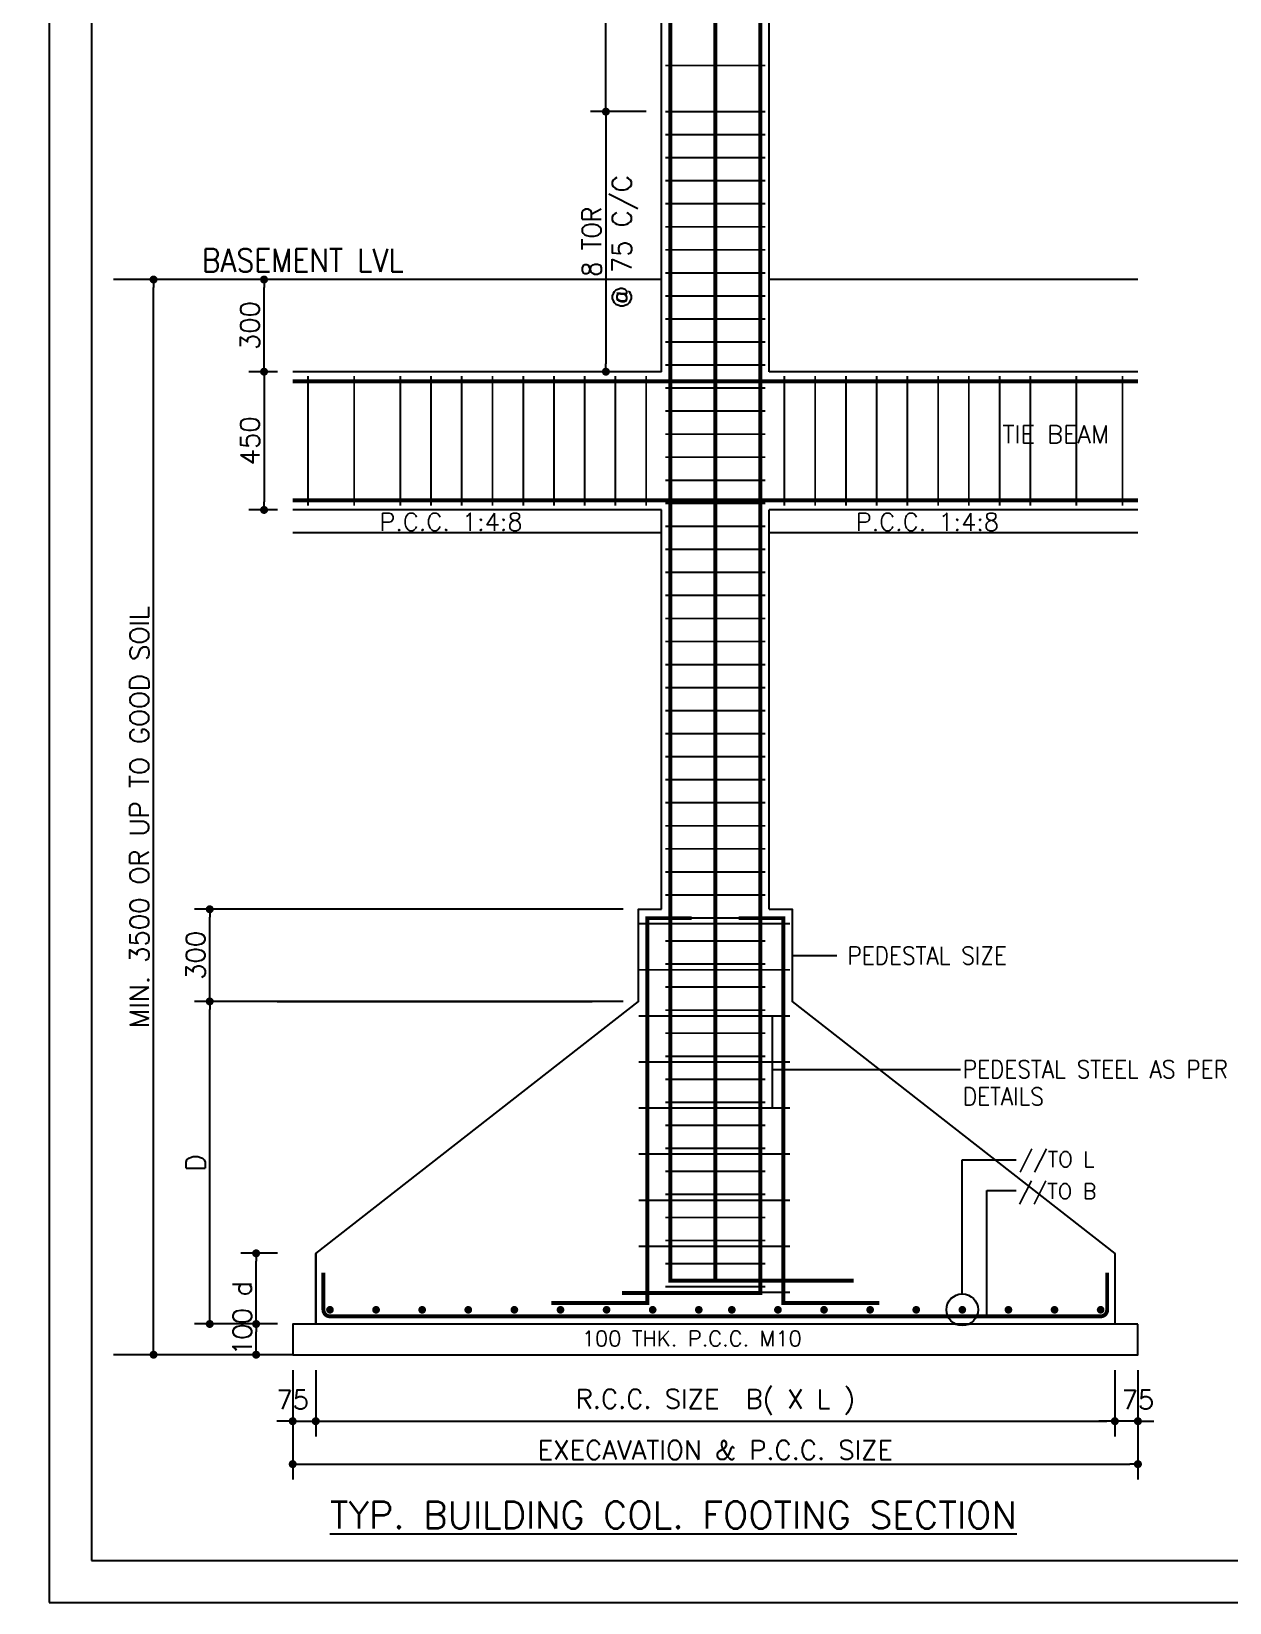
# Model space of a CAD drawing. Extents: x -200722 to 834823, y -494970 to 88783.
# Drawn here: x 432889 to 448482, y -183583 to -163124 of the extents above; entities that cross this region are included whole.
import ezdxf

# ---------------------------------------------------------------- set-up
doc = ezdxf.new("R2010")
doc.units = 0
doc.header["$LTSCALE"] = 100
doc.header["$MEASUREMENT"] = 0
doc.header["$PDMODE"] = 34
doc.linetypes.add('HIDDEN', pattern=[0.375, 0.25, -0.125])
doc.layers.get('0').update_dxf_attribs({"linetype": 'CONTINUOUS'})
doc.layers.get('DEFPOINTS').update_dxf_attribs({"linetype": 'CONTINUOUS'})
for name, color, linetype in [('5', 4, 'CONTINUOUS'), ('BEAM', 4, 'CONTINUOUS'), ('STEEL', 6, 'CONTINUOUS'), ('TEXT', 2, 'CONTINUOUS')]:
    doc.layers.add(name, color=color, linetype=linetype)
doc.layers.add('9_PRINT BOUNDARY_NON PRINT', color=32, linetype='CONTINUOUS', plot=False)
doc.layers.add('9_TITLE TEXT', color=7, linetype='CONTINUOUS', lineweight=20)
doc.styles.add('ROMANS', font='romans.shx')
doc.styles.get("Standard").update_dxf_attribs({"font": 'simplex.shx'})
doc.dimstyles.new('STANDARD$0', dxfattribs={"dimtxt": 2.5, "dimasz": 2.5, "dimexe": 2, "dimexo": 0.7, "dimgap": 0.9, "dimtad": 1, "dimdec": 0, "dimdsep": 46, "dimtxsty": 'ROMANS', "dimcen": 0.09, "dimclrd": 4, "dimclre": 4, "dimclrt": 3, "dimadec": 0, "dimazin": 0, "dimtfac": 1, "dimtdec": 0, "dimtmove": 0, "dimatfit": 3, "dimfxl": 1, "dimtolj": 1, "dimtzin": 0, "dimarcsym": 0})

# ---------------------------------------------------------------- blocks, each defined once
blk = doc.blocks.new('DOT')
at = {"color": 0, "linetype": 'ByBlock'}
blk.add_line((-0.5, 0), (-1, 0), dxfattribs=at)
at = {"color": 0, "linetype": 'ByBlock', "const_width": 0.5}
blk.add_lwpolyline([(-0.25, 0, 1), (0.25, 0, 1)], format="xyb", close=True, dxfattribs=at)
blk = doc.blocks.new('*D1131')
at = {"layer": 'BEAM', "color": 0, "lineweight": -2, "transparency": 16777216}
for p, q in [((436289, -180555), (436289, -181980)), ((447289, -180555), (447289, -181980)), ((436393, -181780), (447185, -181780))]:
    blk.add_line(p, q, dxfattribs=at)
at = {"layer": 'DEFPOINTS', "color": 0, "lineweight": -3, "transparency": 16777216}
for p in [(436289, -180355), (447289, -180355), (447289, -181780)]:
    blk.add_point(p, dxfattribs=at)
at = {"layer": 'BEAM', "color": 0, "lineweight": -2, "transparency": 16777216, "xscale": 104, "yscale": 104, "zscale": 104, "rotation": 180}
blk.add_blockref('DOT', (436289, -181780), dxfattribs=at)
at = {"layer": 'BEAM', "color": 0, "lineweight": -2, "transparency": 16777216, "xscale": 104, "yscale": 104, "zscale": 104}
blk.add_blockref('DOT', (447289, -181780), dxfattribs=at)
at = {"layer": 'BEAM', "color": 0, "transparency": 16777216, "insert": (441789, -181596), "char_height": 248, "attachment_point": 5}
blk.add_mtext('\\A1;{\\W1;EXECAVATION & P.C.C. SIZE}', dxfattribs=at)
blk = doc.blocks.new('_DOT')
at = {"color": 0, "linetype": 'ByBlock'}
blk.add_line((-0.5, 0), (-1, 0), dxfattribs=at)
at = {"color": 0, "linetype": 'ByBlock', "const_width": 0.5}
blk.add_lwpolyline([(-0.25, 0, 1), (0.25, 0, 1)], format="xyb", close=True, dxfattribs=at)
blk = doc.blocks.new('*D1132')
at = {"layer": 'BEAM', "color": 0, "lineweight": -2, "transparency": 16777216}
for p, q in [((436589, -180555), (436589, -181421)), ((446989, -180555), (446989, -181421)), ((436693, -181221), (446885, -181221))]:
    blk.add_line(p, q, dxfattribs=at)
at = {"layer": 'DEFPOINTS', "color": 0, "lineweight": -3, "transparency": 16777216}
for p in [(436589, -180355), (446989, -180355), (446989, -181221)]:
    blk.add_point(p, dxfattribs=at)
at = {"layer": 'BEAM', "color": 0, "lineweight": -2, "transparency": 16777216, "xscale": 104, "yscale": 104, "zscale": 104, "rotation": 180}
blk.add_blockref('DOT', (436589, -181221), dxfattribs=at)
at = {"layer": 'BEAM', "color": 0, "lineweight": -2, "transparency": 16777216, "xscale": 104, "yscale": 104, "zscale": 104}
blk.add_blockref('DOT', (446989, -181221), dxfattribs=at)
at = {"layer": 'BEAM', "color": 0, "transparency": 16777216, "insert": (441789, -180972), "char_height": 248, "attachment_point": 5}
blk.add_mtext('\\A1;{\\W1;R.C.C. SIZE  B( X L )}', dxfattribs=at)
blk = doc.blocks.new('*D1133')
at = {"layer": 'BEAM', "color": 0, "lineweight": -2, "transparency": 16777216}
for p, q in [((436289, -180555), (436289, -181421)), ((436589, -180555), (436589, -181421)), ((436185, -181221), (436081, -181221)), ((436289, -181221), (436589, -181221)), ((436693, -181221), (436797, -181221))]:
    blk.add_line(p, q, dxfattribs=at)
at = {"layer": 'DEFPOINTS', "color": 0, "lineweight": -3, "transparency": 16777216}
for p in [(436289, -180355), (436589, -180355), (436589, -181221)]:
    blk.add_point(p, dxfattribs=at)
at = {"layer": 'BEAM', "color": 0, "lineweight": -2, "transparency": 16777216, "xscale": 104, "yscale": 104, "zscale": 104}
blk.add_blockref('DOT', (436289, -181221), dxfattribs=at)
at = {"layer": 'BEAM', "color": 0, "lineweight": -2, "transparency": 16777216, "xscale": 104, "yscale": 104, "zscale": 104, "rotation": 180}
blk.add_blockref('DOT', (436589, -181221), dxfattribs=at)
at = {"layer": 'BEAM', "color": 0, "transparency": 16777216, "insert": (436289, -180941), "char_height": 248, "attachment_point": 5}
blk.add_mtext('\\A1;{\\W1;75}', dxfattribs=at)
blk = doc.blocks.new('*D1134')
at = {"layer": 'BEAM', "color": 0, "lineweight": -2, "transparency": 16777216}
for p, q in [((436089, -175755), (435009, -175755)), ((435209, -179851), (435209, -175859)), ((436089, -179955), (435009, -179955))]:
    blk.add_line(p, q, dxfattribs=at)
at = {"layer": 'DEFPOINTS', "color": 0, "lineweight": -3, "transparency": 16777216}
for p in [(435209, -175755), (436289, -175755), (436289, -179955)]:
    blk.add_point(p, dxfattribs=at)
at = {"layer": 'BEAM', "color": 0, "lineweight": -2, "transparency": 16777216, "xscale": 104, "yscale": 104, "zscale": 104}
for p, rotation in [((435209, -175755), 90), ((435209, -179955), 270)]:
    blk.add_blockref('DOT', p, dxfattribs=dict(at, rotation=rotation))
at = {"layer": 'BEAM', "color": 0, "transparency": 16777216, "insert": (435025, -177855), "char_height": 248, "attachment_point": 5, "rotation": 90}
blk.add_mtext('\\A1;{\\W1;D}', dxfattribs=at)
blk = doc.blocks.new('*D1135')
at = {"layer": 'BEAM', "color": 0, "lineweight": -2, "transparency": 16777216}
for p, q in [((436089, -179955), (435613, -179955)), ((435813, -180251), (435813, -180059)), ((436089, -180355), (435613, -180355))]:
    blk.add_line(p, q, dxfattribs=at)
at = {"layer": 'DEFPOINTS', "color": 0, "lineweight": -3, "transparency": 16777216}
for p in [(435813, -179955), (436289, -179955), (436289, -180355)]:
    blk.add_point(p, dxfattribs=at)
at = {"layer": 'BEAM', "color": 0, "lineweight": -2, "transparency": 16777216, "xscale": 104, "yscale": 104, "zscale": 104}
for p, rotation in [((435813, -179955), 90), ((435813, -180355), 270)]:
    blk.add_blockref('DOT', p, dxfattribs=dict(at, rotation=rotation))
at = {"layer": 'BEAM', "color": 0, "transparency": 16777216, "insert": (435633, -180061), "char_height": 248, "attachment_point": 5, "rotation": 90}
blk.add_mtext('\\A1;{\\W1;\\T0.95;100}', dxfattribs=at)
blk = doc.blocks.new('*D1136')
at = {"layer": 'BEAM', "color": 0, "lineweight": -2, "transparency": 16777216}
for p, q in [((436089, -179035), (435613, -179035)), ((435813, -179851), (435813, -179139)), ((436089, -179955), (435613, -179955))]:
    blk.add_line(p, q, dxfattribs=at)
at = {"layer": 'DEFPOINTS', "color": 0, "lineweight": -3, "transparency": 16777216}
for p in [(435813, -179035), (436289, -179035), (436289, -179955)]:
    blk.add_point(p, dxfattribs=at)
at = {"layer": 'BEAM', "color": 0, "lineweight": -2, "transparency": 16777216, "xscale": 104, "yscale": 104, "zscale": 104}
for p, rotation in [((435813, -179035), 90), ((435813, -179955), 270)]:
    blk.add_blockref('DOT', p, dxfattribs=dict(at, rotation=rotation))
at = {"layer": 'BEAM', "color": 0, "transparency": 16777216, "insert": (435629, -179495), "char_height": 248, "attachment_point": 5, "rotation": 90}
blk.add_mtext('\\A1;{\\W1;d}', dxfattribs=at)
blk = doc.blocks.new('*D1137')
at = {"layer": 'BEAM', "color": 0, "lineweight": -2, "transparency": 16777216}
for p, q in [((435638, -166355), (434278, -166355)), ((434478, -180251), (434478, -166459)), ((435638, -180355), (434278, -180355))]:
    blk.add_line(p, q, dxfattribs=at)
at = {"layer": 'DEFPOINTS', "color": 0, "lineweight": -3, "transparency": 16777216}
for p in [(434478, -166355), (435838, -166355), (435838, -180355)]:
    blk.add_point(p, dxfattribs=at)
at = {"layer": 'BEAM', "color": 0, "lineweight": -2, "transparency": 16777216, "xscale": 104, "yscale": 104, "zscale": 104}
for p, rotation in [((434478, -166355), 90), ((434478, -180355), 270)]:
    blk.add_blockref('DOT', p, dxfattribs=dict(at, rotation=rotation))
at = {"layer": 'BEAM', "color": 0, "transparency": 16777216, "insert": (434294, -173355), "char_height": 248, "attachment_point": 5, "rotation": 90}
blk.add_mtext('\\A1;MIN. 3500 OR UP TO GOOD SOIL', dxfattribs=at)
blk = doc.blocks.new('*D1138')
at = {"layer": 'BEAM', "color": 0, "lineweight": -2, "transparency": 16777216}
for p, q in [((446989, -180555), (446989, -181421)), ((447289, -180555), (447289, -181421)), ((446885, -181221), (446781, -181221)), ((447289, -181221), (446989, -181221)), ((447393, -181221), (447497, -181221))]:
    blk.add_line(p, q, dxfattribs=at)
at = {"layer": 'DEFPOINTS', "color": 0, "lineweight": -3, "transparency": 16777216}
for p in [(446989, -180355), (447289, -180355), (446989, -181221)]:
    blk.add_point(p, dxfattribs=at)
at = {"layer": 'BEAM', "color": 0, "lineweight": -2, "transparency": 16777216, "xscale": 104, "yscale": 104, "zscale": 104}
blk.add_blockref('DOT', (446989, -181221), dxfattribs=at)
at = {"layer": 'BEAM', "color": 0, "lineweight": -2, "transparency": 16777216, "xscale": 104, "yscale": 104, "zscale": 104, "rotation": 180}
blk.add_blockref('DOT', (447289, -181221), dxfattribs=at)
at = {"layer": 'BEAM', "color": 0, "transparency": 16777216, "insert": (447289, -180941), "char_height": 248, "attachment_point": 5}
blk.add_mtext('\\A1;{\\W1;75}', dxfattribs=at)
blk = doc.blocks.new('*D1139')
at = {"layer": 'BEAM', "color": 0, "lineweight": -2, "transparency": 16777216}
for p, q in [((440589, -174555), (435009, -174555)), ((435209, -175651), (435209, -174659)), ((440589, -175755), (435009, -175755))]:
    blk.add_line(p, q, dxfattribs=at)
at = {"layer": 'DEFPOINTS', "color": 0, "lineweight": -3, "transparency": 16777216}
for p in [(435209, -174555), (440789, -174555), (440789, -175755)]:
    blk.add_point(p, dxfattribs=at)
at = {"layer": 'BEAM', "color": 0, "lineweight": -2, "transparency": 16777216, "xscale": 104, "yscale": 104, "zscale": 104}
for p, rotation in [((435209, -174555), 90), ((435209, -175755), 270)]:
    blk.add_blockref('DOT', p, dxfattribs=dict(at, rotation=rotation))
at = {"layer": 'BEAM', "color": 0, "transparency": 16777216, "insert": (435025, -175155), "char_height": 248, "attachment_point": 5, "rotation": 90}
blk.add_mtext('\\A1;300', dxfattribs=at)
blk = doc.blocks.new('*D1666')
at = {"layer": 'BEAM', "color": 0, "lineweight": -2, "transparency": 16777216}
for p, q in [((436089, -166355), (435716, -166355)), ((435916, -167451), (435916, -166459)), ((436089, -167555), (435716, -167555))]:
    blk.add_line(p, q, dxfattribs=at)
at = {"layer": 'DEFPOINTS', "color": 0, "lineweight": -3, "transparency": 16777216}
for p in [(435916, -166355), (436289, -166355), (436289, -167555)]:
    blk.add_point(p, dxfattribs=at)
at = {"layer": 'BEAM', "color": 0, "lineweight": -2, "transparency": 16777216, "xscale": 104, "yscale": 104, "zscale": 104}
for p, rotation in [((435916, -166355), 90), ((435916, -167555), 270)]:
    blk.add_blockref('DOT', p, dxfattribs=dict(at, rotation=rotation))
at = {"layer": 'BEAM', "color": 0, "transparency": 16777216, "insert": (435732, -166955), "char_height": 248, "attachment_point": 5, "rotation": 90}
blk.add_mtext('\\A1;300', dxfattribs=at)
blk = doc.blocks.new('*D1667')
at = {"layer": 'BEAM', "color": 0, "lineweight": -2, "transparency": 16777216}
for p, q in [((436089, -167555), (435716, -167555)), ((435916, -167659), (435916, -169251)), ((436089, -169355), (435716, -169355))]:
    blk.add_line(p, q, dxfattribs=at)
at = {"layer": 'DEFPOINTS', "color": 0, "lineweight": -3, "transparency": 16777216}
for p in [(436289, -167555), (435916, -169355), (436289, -169355)]:
    blk.add_point(p, dxfattribs=at)
at = {"layer": 'BEAM', "color": 0, "lineweight": -2, "transparency": 16777216, "xscale": 104, "yscale": 104, "zscale": 104}
for p, rotation in [((435916, -167555), 90), ((435916, -169355), 270)]:
    blk.add_blockref('DOT', p, dxfattribs=dict(at, rotation=rotation))
at = {"layer": 'BEAM', "color": 0, "transparency": 16777216, "insert": (435732, -168455), "char_height": 248, "attachment_point": 5, "rotation": 90}
blk.add_mtext('\\A1;450', dxfattribs=at)
blk = doc.blocks.new('*D1844')
at = {"layer": 'BEAM', "color": 0, "lineweight": -2, "transparency": 16777216}
for p, q in [((440889, -164169), (440165, -164169)), ((440365, -164273), (440365, -167451)), ((440889, -167555), (440165, -167555))]:
    blk.add_line(p, q, dxfattribs=at)
at = {"layer": 'DEFPOINTS', "color": 0, "lineweight": -3, "transparency": 16777216}
for p in [(441089, -164169), (440365, -167555), (441089, -167555)]:
    blk.add_point(p, dxfattribs=at)
at = {"layer": 'BEAM', "color": 0, "lineweight": -2, "transparency": 16777216, "xscale": 104, "yscale": 104, "zscale": 104}
for p, rotation in [((440365, -164169), 90), ((440365, -167555), 270)]:
    blk.add_blockref('DOT', p, dxfattribs=dict(at, rotation=rotation))
at = {"layer": 'BEAM', "color": 0, "transparency": 16777216, "char_height": 248, "attachment_point": 5, "rotation": 90}
for s, insert in [('\\A1;@ 75 C/C}', (440614, -165862)), ('\\A1;{\\W0.9;8 TOR ', (440181, -165862))]:
    blk.add_mtext(s, dxfattribs=dict(at, insert=insert))
blk = doc.blocks.new('*D1845')
at = {"layer": 'BEAM', "color": 0, "lineweight": -2, "transparency": 16777216}
for p, q in [((440889, -154855), (440165, -154855)), ((440365, -164065), (440365, -154959)), ((440889, -164169), (440165, -164169))]:
    blk.add_line(p, q, dxfattribs=at)
at = {"layer": 'DEFPOINTS', "color": 0, "lineweight": -3, "transparency": 16777216}
for p in [(440365, -154855), (441089, -154855), (441089, -164169)]:
    blk.add_point(p, dxfattribs=at)
at = {"layer": 'BEAM', "color": 0, "lineweight": -2, "transparency": 16777216, "xscale": 104, "yscale": 104, "zscale": 104}
for p, rotation in [((440365, -154855), 90), ((440365, -164169), 270)]:
    blk.add_blockref('DOT', p, dxfattribs=dict(at, rotation=rotation))
at = {"layer": 'BEAM', "color": 0, "transparency": 16777216, "insert": (440116, -159512), "char_height": 248, "attachment_point": 5, "rotation": 90}
blk.add_mtext('\\A1;8 TOR @ 150/115 C/C', dxfattribs=at)

msp = doc.modelspace()

# ---------------------------------------------------------------- linework, layer by layer
at = {"color": 18, "true_color": 0x000000}
msp.add_lwpolyline([(433669.4, -183032.7), (525079.4, -183032.7), (525079.4, -118792.7), (433669.4, -118792.7)], close=True, dxfattribs=at)
at = {"layer": '5', "color": 18, "ltscale": 0.4, "true_color": 0x000000}
for p, q in [((441088.9, -167555.4), (441088.9, -151555.4)), ((442488.9, -167555.4), (442488.9, -151555.4)), ((441088.9, -166355.4), (433955.6, -166355.4)), ((447288.9, -166355.4), (442488.9, -166355.4)), ((441088.9, -167555.4), (436288.9, -167555.4)), ((447288.9, -167555.4), (442488.9, -167555.4)), ((441088.9, -169355.4), (436288.9, -169355.4)), ((441088.9, -174555.4), (441088.9, -169355.4)), ((442488.9, -174555.4), (442488.9, -169355.4)), ((447288.9, -169355.4), (442488.9, -169355.4)), ((441088.9, -169655.4), (436288.9, -169655.4)), ((447288.9, -169655.4), (442488.9, -169655.4)), ((436288.9, -180355.4), (433955.6, -180355.4))]:
    msp.add_line(p, q, dxfattribs=at)
for points in [[(436588.9, -179955.4), (436588.9, -179035.4), (440788.9, -175755.4), (440788.9, -174555.4), (441088.9, -174555.4)], [(442488.9, -174555.4), (442788.9, -174555.4), (442788.9, -175755.4), (446988.9, -179035.4), (446988.9, -179955.4)], [(436588.9, -179035.4), (436588.9, -179955.4)]]:
    msp.add_lwpolyline(points, dxfattribs=at)
msp.add_lwpolyline([(447288.9, -179955.4), (436288.9, -179955.4), (436288.9, -180355.4), (447288.9, -180355.4)], close=True, dxfattribs=at)
at = {"layer": '9_PRINT BOUNDARY_NON PRINT', "color": 18, "true_color": 0x000000}
msp.add_lwpolyline([(433119.4, -183582.7), (525629.4, -183582.7), (525629.4, -118242.7), (433119.4, -118242.7)], close=True, dxfattribs=at)
at = {"layer": '9_TITLE TEXT', "color": 18, "true_color": 0x000000}
msp.add_lwpolyline([(525079.4, -118792.7), (433669.4, -118792.7), (433669.4, -183032.7), (525079.4, -183032.7)], dxfattribs=at)
at = {"layer": 'BEAM', "color": 18, "true_color": 0x000000}
msp.add_line((436088.9, -175755.4), (440185.8, -175755.4), dxfattribs=at)
at = {"layer": 'STEEL', "color": 18, "true_color": 0x000000}
for points, const_width in [([(441203.9, -157955.4), (441203.9, -179391.9), (443003.9, -179391.9)], 50.8), ([(441788.9, -157955.4), (441788.9, -179391.9), (443588.9, -179391.9)], 50.8), ([(442373.9, -160355.4), (442373.9, -179553.1), (440573.9, -179553.1)], 50.8), ([(441138.2, -163568.5), (442439.7, -163568.5)], 25), ([(441138.2, -164168.5), (442439.7, -164168.5)], 25), ([(441138.2, -164468.5), (442439.7, -164468.5)], 25), ([(441138.2, -164768.5), (442439.7, -164768.5)], 25), ([(441138.2, -165068.5), (442439.7, -165068.5)], 25), ([(441138.2, -165368.5), (442439.7, -165368.5)], 25), ([(441138.2, -165668.5), (442439.7, -165668.5)], 25), ([(441138.2, -165968.5), (442439.7, -165968.5)], 25), ([(441138.2, -166268.5), (442439.7, -166268.5)], 25), ([(441138.2, -166568.5), (442439.7, -166568.5)], 25), ([(441138.2, -166868.5), (442439.7, -166868.5)], 25), ([(441138.2, -167168.5), (442439.7, -167168.5)], 25), ([(441138.2, -167468.5), (442439.7, -167468.5)], 25), ([(447288.9, -167680.4), (436288.9, -167680.4)], 50.8), ([(436488.9, -167610), (436488.9, -169300.8)], 25), ([(437088.9, -167610), (437088.9, -169300.8)], 25), ([(437688.9, -167610), (437688.9, -169300.8)], 25), ([(438088.9, -167610), (438088.9, -169300.8)], 25), ([(438488.9, -167610), (438488.9, -169300.8)], 25), ([(438888.9, -167610), (438888.9, -169300.8)], 25), ([(439288.9, -167610), (439288.9, -169300.8)], 25), ([(439688.9, -167610), (439688.9, -169300.8)], 25), ([(440088.9, -167610), (440088.9, -169300.8)], 25), ([(440488.9, -167610), (440488.9, -169300.8)], 25), ([(440888.9, -167610), (440888.9, -169300.8)], 25), ([(441138.2, -167768.5), (442439.7, -167768.5)], 25), ([(442688.9, -167610), (442688.9, -169300.8)], 25), ([(443088.9, -167610), (443088.9, -169300.8)], 25), ([(443488.9, -167610), (443488.9, -169300.8)], 25), ([(443888.9, -167610), (443888.9, -169300.8)], 25), ([(444288.9, -167610), (444288.9, -169300.8)], 25), ([(444688.9, -167610), (444688.9, -169300.8)], 25), ([(445088.9, -167610), (445088.9, -169300.8)], 25), ([(445488.9, -167610), (445488.9, -169300.8)], 25), ([(445888.9, -167610), (445888.9, -169300.8)], 25), ([(446488.9, -167610), (446488.9, -169300.8)], 25), ([(447088.9, -167610), (447088.9, -169300.8)], 25), ([(441138.2, -168068.5), (442439.7, -168068.5)], 25), ([(441138.2, -168368.5), (442439.7, -168368.5)], 25), ([(441138.2, -168668.5), (442439.7, -168668.5)], 25), ([(441138.2, -168968.5), (442439.7, -168968.5)], 25), ([(447288.9, -169230.4), (436288.9, -169230.4)], 50.8), ([(441138.2, -169268.5), (442439.7, -169268.5)], 25), ([(441138.2, -169568.5), (442439.7, -169568.5)], 25), ([(441138.2, -169868.5), (442439.7, -169868.5)], 25), ([(441138.2, -170168.5), (442439.7, -170168.5)], 25), ([(441138.2, -170468.5), (442439.7, -170468.5)], 25), ([(441138.2, -170768.5), (442439.7, -170768.5)], 25), ([(441138.2, -171068.5), (442439.7, -171068.5)], 25), ([(441138.2, -171368.5), (442439.7, -171368.5)], 25), ([(441138.2, -171668.5), (442439.7, -171668.5)], 25), ([(441138.2, -171968.5), (442439.7, -171968.5)], 25), ([(441138.2, -172268.5), (442439.7, -172268.5)], 25), ([(441138.2, -172568.5), (442439.7, -172568.5)], 25), ([(441138.2, -172868.5), (442439.7, -172868.5)], 25), ([(441138.2, -173168.5), (442439.7, -173168.5)], 25), ([(441138.2, -173468.5), (442439.7, -173468.5)], 25), ([(441138.2, -173768.5), (442439.7, -173768.5)], 25), ([(441138.2, -174068.5), (442439.7, -174068.5)], 25), ([(441138.2, -174368.5), (442439.7, -174368.5)], 25), ([(441138.2, -174668.5), (442439.7, -174668.5)], 25), ([(441138.2, -174968.5), (442439.7, -174968.5)], 25), ([(441138.2, -175268.5), (442439.7, -175268.5)], 25), ([(441138.2, -175568.5), (442439.7, -175568.5)], 25), ([(441138.2, -175868.5), (442439.7, -175868.5)], 25), ([(441138.2, -176168.5), (442439.7, -176168.5)], 25), ([(441138.2, -176468.5), (442439.7, -176468.5)], 25), ([(441138.2, -176768.5), (442439.7, -176768.5)], 25), ([(441138.2, -177068.5), (442439.7, -177068.5)], 25), ([(441138.2, -177368.5), (442439.7, -177368.5)], 25), ([(441138.2, -177668.5), (442439.7, -177668.5)], 25), ([(441138.2, -177968.5), (442439.7, -177968.5)], 25), ([(441138.2, -178268.5), (442439.7, -178268.5)], 25), ([(441138.2, -178568.5), (442439.7, -178568.5)], 25), ([(441138.2, -178868.5), (442439.7, -178868.5)], 25), ([(441138.2, -179168.5), (442439.7, -179168.5)], 25), ([(441138.2, -179468.5), (442439.7, -179468.5)], 25)]:
    msp.add_lwpolyline(points, dxfattribs=dict(at, const_width=const_width))
at = {"layer": 'STEEL', "color": 3, "linetype": 'HIDDEN', "ltscale": 10}
for points, const_width in [([(441483.3, -174670.4), (440903.9, -174670.4), (440903.9, -179681.6), (439653.3, -179681.6)], 50.8), ([(442094.5, -174670.4), (442673.9, -174670.4), (442673.9, -179681.6), (443924.6, -179681.6)], 50.8), ([(440792, -174743.5), (442762.7, -174743.5)], 25.4), ([(440792, -175343.5), (442762.7, -175343.5)], 25.4), ([(440792, -175943.5), (442762.7, -175943.5)], 25.4), ([(440792, -176543.5), (442762.7, -176543.5)], 25.4), ([(440792, -177143.5), (442762.7, -177143.5)], 25.4), ([(440792, -177743.5), (442762.7, -177743.5)], 25.4), ([(440792, -178343.5), (442762.7, -178343.5)], 25.4), ([(440792, -178943.5), (442762.7, -178943.5)], 25.4), ([(440792, -179543.5), (442762.7, -179543.5)], 25.4)]:
    msp.add_lwpolyline(points, dxfattribs=dict(at, const_width=const_width))
at = {"layer": 'STEEL', "color": 18, "true_color": 0x000000, "const_width": 50.8}
msp.add_lwpolyline([(436688.9, -179286.8), (436688.9, -179770.4, 0.4142136), (436773.9, -179855.4), (446803.9, -179855.4, 0.4142136), (446888.9, -179770.4), (446888.9, -179286.8)], format="xyb", dxfattribs=at)
at = {"layer": 'STEEL', "color": 18, "ltscale": 0.4, "true_color": 0x000000, "const_width": 50}
for points in [[(436798.9, -179770.4, -1), (436748.9, -179770.4, -1)], [(437398.9, -179770.4, -1), (437348.9, -179770.4, -1)], [(437998.9, -179770.4, -1), (437948.9, -179770.4, -1)], [(438598.9, -179770.4, -1), (438548.9, -179770.4, -1)], [(439198.9, -179770.4, -1), (439148.9, -179770.4, -1)], [(439798.9, -179770.4, -1), (439748.9, -179770.4, -1)], [(440398.9, -179770.4, -1), (440348.9, -179770.4, -1)], [(440998.9, -179770.4, -1), (440948.9, -179770.4, -1)], [(441598.9, -179770.4, -1), (441548.9, -179770.4, -1)], [(441978.9, -179770.4, 1), (442028.9, -179770.4, 1)], [(442578.9, -179770.4, 1), (442628.9, -179770.4, 1)], [(443178.9, -179770.4, 1), (443228.9, -179770.4, 1)], [(443778.9, -179770.4, 1), (443828.9, -179770.4, 1)], [(444378.9, -179770.4, 1), (444428.9, -179770.4, 1)], [(444978.9, -179770.4, 1), (445028.9, -179770.4, 1)], [(445578.9, -179770.4, 1), (445628.9, -179770.4, 1)], [(446178.9, -179770.4, 1), (446228.9, -179770.4, 1)], [(446778.9, -179770.4, 1), (446828.9, -179770.4, 1)]]:
    msp.add_lwpolyline(points, format="xyb", close=True, dxfattribs=at)
at = {"layer": 'TEXT', "color": 18, "true_color": 0x000000}
for p, q in [((442788.9, -175155.4), (443370.9, -175155.4)), ((442534.6, -177143.5), (442534.6, -175943.5)), ((442534.6, -176643.1), (444978.3, -176643.1)), ((445002, -179564.4), (445002, -177816.4)), ((445002, -177816.4), (445703.4, -177816.4)), ((445321.6, -178215.9), (445703.4, -178215.9)), ((445321.6, -179831.3), (445321.6, -178215.9))]:
    msp.add_line(p, q, dxfattribs=at)
msp.add_circle((445002, -179770.4), 206, dxfattribs=at)

# ---------------------------------------------------------------- texts
at = {"layer": 'TEXT', "color": 18, "true_color": 0x000000, "width": 0.9}
for s, height, p in [('BASEMENT LVL', 300, (435106, -166253.9)), ('PEDESTAL SIZE', 230, (443508.6, -175272.1)), ('PEDESTAL STEEL AS PER', 230, (445009.9, -176752.5)), ('DETAILS', 230, (445009.9, -177107.9))]:
    msp.add_text(s, height=height, dxfattribs=at).set_placement(p)
at = {"layer": 'TEXT', "color": 18, "true_color": 0x000000}
for s, height, p in [('TIE BEAM', 230, (445526.1, -168485.8)), ('P.C.C. 1:4:8', 230, (437417.6, -169625.6)), ('P.C.C. 1:4:8', 230, (443617.6, -169625.6)), ('//TO L', 200, (445738.1, -177911.1)), ('//TO B', 200, (445731.5, -178327.6)), ('100 THK. P.C.C. M10', 200, (440052.1, -180244.3)), ('%%UTYP. BUILDING COL. FOOTING SECTION', 350, (436772.5, -182616.1))]:
    msp.add_text(s, height=height, dxfattribs=at).set_placement(p)

# ---------------------------------------------------------------- dimensions: what is measured, and where the dimension line sits
at = {"layer": 'BEAM', "color": 18, "true_color": 0x000000}
for base, p1, p2, angle, text, picture, middle in [((440365.3, -154855.4), (441088.9, -164168.5), (441088.9, -154855.4), 90, '8 TOR @ 150/115 C/C', '*D1845', (440116.4, -159512)), ((440365.3, -167555.4), (441088.9, -164168.5), (441088.9, -167555.4), 270, '{\\W0.9;8 TOR \\X @ 75 C/C}', '*D1844', (440365.3, -165862)), ((434477.9, -166355.4), (435838.1, -180355.4), (435838.1, -166355.4), 90, 'MIN. <> OR UP TO GOOD SOIL', '*D1137', (434293.9, -173355.4)), ((435208.6, -175755.4), (436288.9, -179955.4), (436288.9, -175755.4), 90, '{\\W1;D}', '*D1134', (435024.6, -177855.4)), ((435813.5, -179035.4), (436288.9, -179955.4), (436288.9, -179035.4), 90, '{\\W1;d}', '*D1136', (435629.5, -179495.4))]:
    dim = msp.add_linear_dim(base=base, p1=p1, p2=p2, angle=angle, text=text, dimstyle='STANDARD$0', override={"dimscale": 8, "dimtxt": 31, "dimasz": 13, "dimexe": 25, "dimexo": 25, "dimgap": 7.5, "dimlfac": 0.25, "dimzin": 3, "dimtxsty": 'Standard', "dimblk": 'DOT', "dimcen": 3, "dimdle": 4, "dimclrd": 0, "dimclre": 0, "dimclrt": 0, "dimtmove": 2, "dimldrblk": 'DOT', "dimtzin": 3}, dxfattribs=at)
    dim.commit()
    dim.dimension.update_dxf_attribs({"geometry": picture, "text_midpoint": middle})
for base, p1, p2, picture, middle in [((435915.8, -166355.4), (436288.9, -167555.4), (436288.9, -166355.4), '*D1666', (435731.8, -166955.4)), ((435915.8, -169355.4), (436288.9, -167555.4), (436288.9, -169355.4), '*D1667', (435731.8, -168455.4)), ((435208.6, -174555.4), (440788.9, -175755.4), (440788.9, -174555.4), '*D1139', (435024.6, -175155.4))]:
    dim = msp.add_linear_dim(base=base, p1=p1, p2=p2, angle=90, dimstyle='STANDARD$0', override={"dimscale": 8, "dimtxt": 31, "dimasz": 13, "dimexe": 25, "dimexo": 25, "dimgap": 7.5, "dimlfac": 0.25, "dimzin": 3, "dimtxsty": 'Standard', "dimblk": 'DOT', "dimcen": 3, "dimdle": 4, "dimclrd": 0, "dimclre": 0, "dimclrt": 0, "dimtmove": 2, "dimldrblk": 'DOT', "dimtzin": 3}, dxfattribs=at)
    dim.commit()
    dim.dimension.update_dxf_attribs({"geometry": picture, "text_midpoint": middle})
for base, p1, p2, angle, text, picture, middle in [((435813.5, -179955.4), (436288.9, -180355.4), (436288.9, -179955.4), 90, '{\\W1;\\T0.95;100}', '*D1135', (435632.8, -180061.3)), ((446988.9, -181221.3), (447288.9, -180355.4), (446988.9, -180355.4), 180, '{\\W1;75}', '*D1138', (447288.9, -180941))]:
    dim = msp.add_linear_dim(base=base, p1=p1, p2=p2, angle=angle, text=text, dimstyle='STANDARD$0', override={"dimscale": 8, "dimtxt": 31, "dimasz": 13, "dimexe": 25, "dimexo": 25, "dimgap": 7.5, "dimlfac": 0.25, "dimzin": 3, "dimtxsty": 'Standard', "dimblk": 'DOT', "dimcen": 3, "dimdle": 4, "dimclrd": 0, "dimclre": 0, "dimclrt": 0, "dimtmove": 2, "dimldrblk": 'DOT', "dimtzin": 3}, dxfattribs=at)
    dim.commit()
    dim.dimension.update_dxf_attribs({"geometry": picture, "text_midpoint": middle, "dimtype": 160})
for base, p1, p2, text, picture, middle in [((446988.9, -181221.3), (436588.9, -180355.4), (446988.9, -180355.4), '{\\W1;R.C.C. SIZE  B( X L )}', '*D1132', (441788.9, -180972.4)), ((447288.9, -181779.8), (436288.9, -180355.4), (447288.9, -180355.4), '{\\W1;EXECAVATION & P.C.C. SIZE}', '*D1131', (441788.9, -181595.8))]:
    dim = msp.add_linear_dim(base=base, p1=p1, p2=p2, text=text, dimstyle='STANDARD$0', override={"dimscale": 8, "dimtxt": 31, "dimasz": 13, "dimexe": 25, "dimexo": 25, "dimgap": 7.5, "dimlfac": 0.25, "dimzin": 3, "dimtxsty": 'Standard', "dimblk": 'DOT', "dimcen": 3, "dimdle": 4, "dimclrd": 0, "dimclre": 0, "dimclrt": 0, "dimtmove": 2, "dimldrblk": 'DOT', "dimtzin": 3}, dxfattribs=at)
    dim.commit()
    dim.dimension.update_dxf_attribs({"geometry": picture, "text_midpoint": middle})
dim = msp.add_linear_dim(base=(436588.9, -181221.3), p1=(436288.9, -180355.4), p2=(436588.9, -180355.4), text='{\\W1;75}', dimstyle='STANDARD$0', override={"dimscale": 8, "dimtxt": 31, "dimasz": 13, "dimexe": 25, "dimexo": 25, "dimgap": 7.5, "dimlfac": 0.25, "dimzin": 3, "dimtxsty": 'Standard', "dimblk": 'DOT', "dimcen": 3, "dimdle": 4, "dimclrd": 0, "dimclre": 0, "dimclrt": 0, "dimtmove": 2, "dimldrblk": 'DOT', "dimtzin": 3}, dxfattribs=at)
dim.commit()
dim.dimension.update_dxf_attribs({"geometry": '*D1133', "text_midpoint": (436288.9, -180941), "dimtype": 160})

doc.saveas('drawing.dxf')
